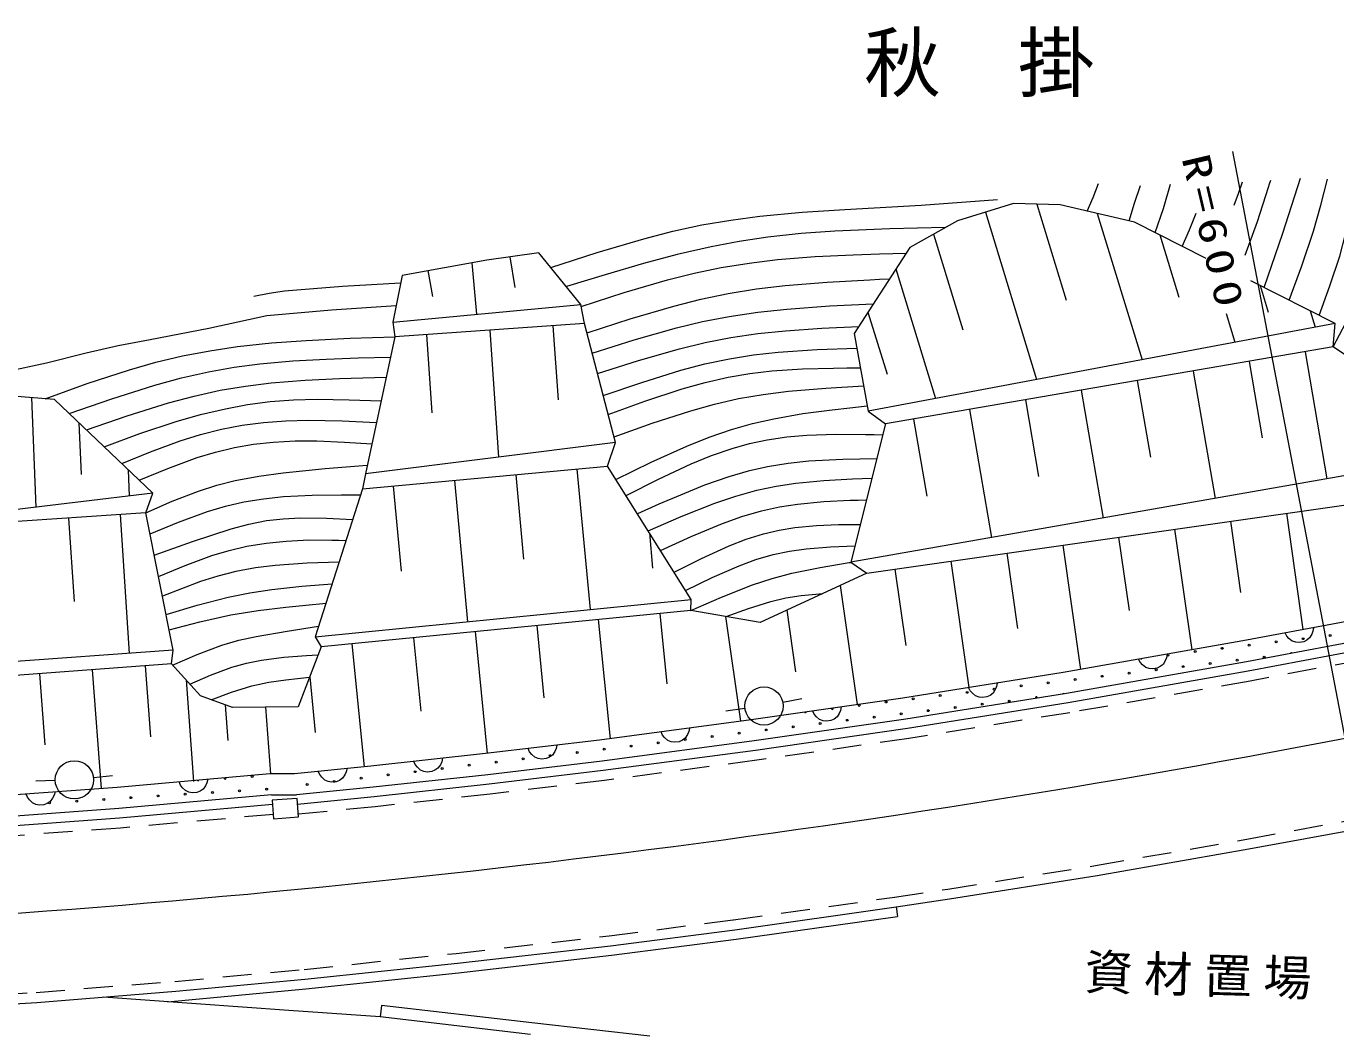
# Model space of a CAD drawing. Units: millimetres, scale not verified. Extents: x 40000 to 680000, y 20000 to 380000.
# Drawn here: x 282708 to 350822, y 275638 to 328031 of the extents above; entities that cross this region are included whole.
import ezdxf

# ---------------------------------------------------------------- set-up
doc = ezdxf.new("R2010")
doc.units = ezdxf.units.MM
doc.header["$LTSCALE"] = 1000
doc.linetypes.add('USER1', pattern=[2.5, 1.5, -1])
for name, color, linetype, lineweight in [('S-BGD', 1, 'Continuous', 13), ('S-BGD-HTXT', 6, 'Continuous', 13), ('S-BMK', 3, 'Continuous', 13)]:
    doc.layers.add(name, color=color, linetype=linetype, lineweight=lineweight)
doc.styles.add('ＭＳ ゴシック', font='')
doc.styles.add('ＭＳ 明朝', font='')
doc.styles.get('ＭＳ ゴシック').set_extended_font_data('MS Gothic')
doc.styles.get('ＭＳ 明朝').set_extended_font_data('MS Mincho')

msp = doc.modelspace()

# ---------------------------------------------------------------- linework, layer by layer
at = {"layer": 'S-BGD'}
for p, q in [((341852, 318550), (342227, 319825)), ((350049, 318720), (350391, 320072)), ((334055, 318810), (331138, 317917)), ((336478, 318748), (334055, 318810)), ((335266, 318779), (336794, 313790)), ((332596, 318364), (335263, 309655)), ((340357, 317835), (336478, 318748)), ((338418, 318291), (340747, 310685)), ((341426, 317296), (341852, 318550)), ((349669, 317378), (350049, 318720)), ((331138, 317917), (328664, 316530)), ((344087, 315954), (340357, 317835)), ((329901, 317223), (331428, 312236)), ((341662, 317177), (342654, 313938)), ((349059, 315573), (349669, 317378)), ((309376, 316246), (306667, 315870)), ((311559, 313564), (309376, 316246)), ((328664, 316530), (325764, 312046)), ((306667, 315870), (302267, 315076)), ((305885, 315729), (306137, 313052)), ((307858, 316035), (308129, 314443)), ((327939, 315409), (330004, 308667)), ((348391, 313784), (349059, 315573)), ((302267, 315076), (301770, 312640)), ((303859, 313980), (303618, 315320)), ((322175, 314545), (324369, 314726)), ((324369, 314726), (326584, 314848)), ((326584, 314848), (327096, 314872)), ((327096, 314872), (327608, 314896)), ((350794, 312573), (346407, 314784)), ((317793, 313831), (319215, 314129)), ((319215, 314129), (320690, 314366)), ((320690, 314366), (322175, 314545)), ((346880, 314546), (347305, 313158)), ((301770, 312640), (311559, 313564)), ((311749, 312574), (311559, 313564)), ((314129, 312809), (316392, 313477)), ((316392, 313477), (317793, 313831)), ((311877, 312082), (314129, 312809)), ((326489, 313167), (327479, 309935)), ((345122, 313084), (345578, 311593)), ((349490, 313230), (349751, 312377)), ((301770, 312640), (301881, 311884)), ((311749, 312574), (301881, 311884)), ((303525, 311999), (303810, 307930)), ((306815, 312229), (307277, 305628)), ((310104, 312459), (310374, 308607)), ((313359, 306390), (311749, 312574)), ((325764, 312046), (326506, 308009)), ((350794, 312573), (326506, 308009)), ((350678, 311352), (350794, 312573)), ((301881, 311884), (300351, 304760)), ((350678, 311352), (327401, 307347)), ((358694, 305963), (350678, 311352)), ((346314, 310601), (346996, 306634)), ((349223, 311101), (350359, 304500)), ((343404, 310100), (344543, 303479)), ((292794, 309098), (294107, 309321)), ((294107, 309321), (295441, 309486)), ((295441, 309486), (297213, 309631)), ((297213, 309631), (298996, 309716)), ((298996, 309716), (300212, 309754)), ((300212, 309754), (301430, 309783)), ((324297, 309215), (326264, 309331)), ((340494, 309600), (341179, 305621)), ((284176, 308625), (281794, 308812)), ((282985, 308719), (283212, 303012)), ((289290, 303741), (284176, 308625)), ((290115, 308441), (291444, 308798)), ((291444, 308798), (292794, 309098)), ((318507, 308380), (319758, 308666)), ((319758, 308666), (321043, 308887)), ((321043, 308887), (322350, 309050)), ((322350, 309050), (324297, 309215)), ((334675, 308599), (335362, 304608)), ((337585, 309099), (338727, 302458)), ((287965, 307768), (290115, 308441)), ((315271, 307385), (317269, 308036)), ((317269, 308036), (318507, 308380)), ((326506, 308009), (327401, 307347)), ((331766, 308098), (332911, 301437)), ((285454, 307404), (285561, 304721)), ((285836, 307040), (287965, 307768)), ((313286, 306675), (315271, 307385)), ((327401, 307347), (325606, 300155)), ((328856, 307598), (329544, 303595)), ((313359, 306390), (300351, 304760)), ((312947, 305154), (313359, 306390)), ((358694, 305963), (325606, 300155)), ((300204, 303971), (312947, 305154)), ((317291, 298220), (312947, 305154)), ((288012, 304962), (288066, 303594)), ((300351, 304760), (300204, 303971)), ((308169, 304710), (308577, 300313)), ((311354, 305006), (312033, 297698)), ((300204, 303971), (297743, 296278)), ((301797, 304119), (302207, 299697)), ((304983, 304414), (305665, 297065)), ((326434, 299595), (358433, 304160)), ((289290, 303741), (277824, 302366)), ((288934, 302723), (289290, 303741)), ((293067, 303069), (294021, 303293)), ((294021, 303293), (295048, 303461)), ((295048, 303461), (296088, 303571)), ((296088, 303571), (297590, 303648)), ((297590, 303648), (299103, 303666)), ((299103, 303666), (299599, 303665)), ((299599, 303665), (300106, 303663)), ((321889, 303033), (322832, 303179)), ((322832, 303179), (324185, 303308)), ((324185, 303308), (325561, 303378)), ((325561, 303378), (325985, 303393)), ((325985, 303393), (326418, 303407)), ((288934, 302723), (280882, 302189)), ((284908, 302456), (285196, 298118)), ((287592, 302634), (288070, 295417)), ((290353, 295580), (288934, 302723)), ((290631, 302241), (292134, 302789)), ((292134, 302789), (293067, 303069)), ((318926, 302175), (319932, 302530)), ((319932, 302530), (320960, 302829)), ((320960, 302829), (321889, 303033)), ((348252, 302707), (349115, 296653)), ((289150, 301636), (290631, 302241)), ((317302, 301504), (318926, 302175)), ((342434, 301877), (343329, 295601)), ((345343, 302292), (345872, 298584)), ((315119, 301687), (315290, 299849)), ((315691, 300774), (317302, 301504)), ((339525, 301463), (340070, 297640)), ((333707, 300633), (334266, 296716)), ((336616, 301048), (337538, 294583)), ((325606, 300155), (326434, 299595)), ((327889, 299803), (328456, 295827)), ((330798, 300218), (331736, 293641)), ((326434, 299595), (320884, 297018)), ((325047, 298951), (325931, 292753)), ((294778, 297644), (296216, 297814)), ((296216, 297814), (297260, 297922)), ((297260, 297922), (298304, 298029)), ((297743, 296278), (317291, 298220)), ((317269, 297651), (317291, 298220)), ((322272, 297663), (322728, 294466)), ((290143, 296638), (291740, 297056)), ((291740, 297056), (293349, 297415)), ((293349, 297415), (294778, 297644)), ((317269, 297651), (298052, 295761)), ((312465, 297178), (313074, 290982)), ((315668, 297493), (316027, 293841)), ((320884, 297018), (317269, 297651)), ((319077, 297335), (319852, 291900)), ((351860, 297167), (345981, 296066)), ((306059, 296548), (306682, 290214)), ((309262, 296863), (309632, 293102)), ((348270, 296319), (348183, 296479)), ((348385, 296192), (348270, 296319)), ((349569, 296414), (349459, 296225)), ((349630, 296574), (349569, 296414)), ((349657, 296755), (349630, 296574)), ((298052, 295761), (296860, 292643)), ((297743, 296278), (298052, 295761)), ((299653, 295918), (300282, 289522)), ((302856, 296233), (303232, 292413)), ((345981, 296066), (336633, 294424)), ((352068, 296087), (346177, 294984)), ((348559, 296057), (348385, 296192)), ((348738, 295999), (348559, 296057)), ((348921, 295980), (348738, 295999)), ((349150, 296022), (348921, 295980)), ((349313, 296106), (349150, 296022)), ((349459, 296225), (349313, 296106)), ((290353, 295580), (275596, 294529)), ((290270, 294877), (290353, 295580)), ((346177, 294984), (336815, 293339)), ((340653, 294955), (340568, 295115)), ((340767, 294827), (340653, 294955)), ((341953, 295035), (341841, 294848)), ((342016, 295195), (341953, 295035)), ((342045, 295375), (342016, 295195)), ((352162, 295596), (346266, 294492)), ((290270, 294877), (276523, 293848)), ((283396, 294363), (283673, 290658)), ((286146, 294568), (286608, 288389)), ((288895, 294774), (289171, 291082)), ((291770, 293214), (290270, 294877)), ((336633, 294424), (328297, 293091)), ((346266, 294492), (336897, 292846)), ((340940, 294690), (340767, 294827)), ((341118, 294630), (340940, 294690)), ((341300, 294608), (341118, 294630)), ((341529, 294649), (341300, 294608)), ((341694, 294731), (341529, 294649)), ((341841, 294848), (341694, 294731)), ((291020, 294045), (291416, 288753)), ((297456, 294202), (297741, 291304)), ((331807, 293478), (331724, 293639)), ((333174, 293696), (333108, 293538)), ((333206, 293876), (333174, 293696)), ((293441, 292597), (291770, 293214)), ((328297, 293091), (320419, 291958)), ((322061, 292875), (323043, 293067)), ((336815, 293339), (328463, 292003)), ((331919, 293347), (331807, 293478)), ((332090, 293208), (331919, 293347)), ((332267, 293145), (332090, 293208)), ((332449, 293121), (332267, 293145)), ((332679, 293157), (332449, 293121)), ((332844, 293237), (332679, 293157)), ((332993, 293352), (332844, 293237)), ((333108, 293538), (332993, 293352)), ((293065, 292736), (293204, 290883)), ((296860, 292643), (293441, 292597)), ((295151, 292620), (295410, 289158)), ((320089, 292549), (319098, 292414)), ((323696, 292255), (323616, 292418)), ((323806, 292123), (323696, 292255)), ((324998, 292295), (324880, 292111)), ((325066, 292452), (324998, 292295)), ((325101, 292631), (325066, 292452)), ((336897, 292846), (328538, 291509)), ((320419, 291958), (312521, 290909)), ((317214, 291532), (317177, 291353)), ((328463, 292003), (320570, 290869)), ((323974, 291981), (323806, 292123)), ((324151, 291915), (323974, 291981)), ((324332, 291888), (324151, 291915)), ((324563, 291921), (324332, 291888)), ((324730, 291998), (324563, 291921)), ((324880, 292111), (324730, 291998)), ((312521, 290909), (306602, 290205)), ((320570, 290869), (312658, 289817)), ((315805, 291171), (315727, 291335)), ((315914, 291038), (315805, 291171)), ((316080, 290894), (315914, 291038)), ((316256, 290826), (316080, 290894)), ((316836, 290903), (316668, 290828)), ((316987, 291014), (316836, 290903)), ((317107, 291197), (316987, 291014)), ((317177, 291353), (317107, 291197)), ((328538, 291509), (320639, 290373)), ((306602, 290205), (300633, 289557)), ((308893, 290303), (308817, 290468)), ((308999, 290169), (308893, 290303)), ((309164, 290022), (308999, 290169)), ((310195, 290311), (310073, 290130)), ((310267, 290467), (310195, 290311)), ((310306, 290645), (310267, 290467)), ((320639, 290373), (312721, 289321)), ((316437, 290797), (316256, 290826)), ((316668, 290828), (316437, 290797)), ((300633, 289557), (296662, 289159)), ((302946, 289634), (302872, 289800)), ((303052, 289499), (302946, 289634)), ((303215, 289350), (303052, 289499)), ((304248, 289629), (304124, 289449)), ((304322, 289784), (304248, 289629)), ((304363, 289962), (304322, 289784)), ((312658, 289817), (306726, 289112)), ((309339, 289952), (309164, 290022)), ((309520, 289921), (309339, 289952)), ((309751, 289948), (309520, 289921)), ((309920, 290021), (309751, 289948)), ((310073, 290130), (309920, 290021)), ((284216, 288809), (283216, 288774)), ((286208, 288959), (287202, 289074)), ((295374, 289158), (287437, 288450)), ((292152, 288870), (292108, 288693)), ((296662, 289159), (295374, 289158)), ((297974, 289117), (297901, 289283)), ((298079, 288981), (297974, 289117)), ((298241, 288831), (298079, 288981)), ((298414, 288758), (298241, 288831)), ((298996, 288816), (298826, 288746)), ((299151, 288922), (298996, 288816)), ((299276, 289101), (299151, 288922)), ((299351, 289255), (299276, 289101)), ((299394, 289433), (299351, 289255)), ((306726, 289112), (300747, 288463)), ((303389, 289279), (303215, 289350)), ((303569, 289246), (303389, 289279)), ((303801, 289271), (303569, 289246)), ((303970, 289342), (303801, 289271)), ((304124, 289449), (303970, 289342)), ((312721, 289321), (306783, 288615)), ((287437, 288450), (279482, 287870)), ((284208, 288214), (284160, 288038)), ((290730, 288570), (290658, 288737)), ((290832, 288433), (290730, 288570)), ((290993, 288281), (290832, 288433)), ((291165, 288206), (290993, 288281)), ((291345, 288170), (291165, 288206)), ((291577, 288190), (291345, 288170)), ((291748, 288258), (291577, 288190)), ((291904, 288363), (291748, 288258)), ((292031, 288540), (291904, 288363)), ((292108, 288693), (292031, 288540)), ((300747, 288463), (296772, 288065)), ((298594, 288723), (298414, 288758)), ((298826, 288746), (298594, 288723)), ((306783, 288615), (300799, 287965)), ((282780, 287937), (282712, 288105)), ((282881, 287798), (282780, 287937)), ((283039, 287644), (282881, 287798)), ((283210, 287566), (283039, 287644)), ((283389, 287527), (283210, 287566)), ((283621, 287544), (283389, 287527)), ((283793, 287609), (283621, 287544)), ((283951, 287710), (283793, 287609)), ((284081, 287885), (283951, 287710)), ((284160, 288038), (284081, 287885)), ((295471, 288062), (287526, 287353)), ((295516, 287564), (287566, 286855)), ((295471, 288062), (296772, 288065)), ((296796, 287881), (295495, 287781)), ((295495, 287781), (295569, 286815)), ((296870, 286915), (296796, 287881)), ((300799, 287965), (296821, 287567)), ((287526, 287353), (279557, 286772)), ((287566, 286855), (279591, 286273)), ((295569, 286815), (296870, 286915)), ((346295, 285248), (352201, 286339)), ((338407, 283875), (346295, 285248)), ((330726, 282652), (338407, 283875)), ((319569, 281050), (327951, 282233)), ((327951, 282233), (330726, 282652)), ((327951, 282233), (328021, 281737)), ((319636, 280555), (328021, 281737)), ((313095, 280216), (319569, 281050)), ((305136, 279303), (313095, 280216)), ((313155, 279719), (319636, 280555)), ((297208, 278471), (305136, 279303)), ((305190, 278806), (313155, 279719)), ((297257, 277974), (305190, 278806)), ((290060, 277306), (297257, 277974)), ((290488, 277848), (297208, 278471)), ((271302, 276536), (283258, 277272)), ((283258, 277272), (290488, 277848)), ((296366, 276849), (286721, 277548)), ((301115, 276517), (296366, 276849)), ((301185, 277113), (301115, 276517)), ((309015, 276201), (301185, 277113)), ((308945, 275605), (301115, 276517)), ((315142, 275514), (309015, 276201))]:
    msp.add_line(p, q, dxfattribs=at)
at = {"layer": 'S-BGD', "linetype": 'USER1'}
for p, q in [((352258, 295084), (346359, 293980)), ((346359, 293980), (336983, 292333)), ((336983, 292333), (328616, 290995)), ((328616, 290995), (320707, 289858)), ((320707, 289858), (312782, 288805)), ((312782, 288805), (306839, 288098)), ((300851, 287448), (296873, 287050)), ((306839, 288098), (300851, 287448)), ((295562, 287046), (287608, 286337)), ((346201, 285759), (352101, 286849)), ((287608, 286337), (279624, 285754)), ((338322, 284388), (346201, 285759)), ((330645, 283165), (338322, 284388)), ((319500, 281566), (327878, 282747)), ((327873, 282747), (330645, 283165)), ((313032, 280732), (319500, 281566)), ((305079, 279820), (313032, 280732)), ((297157, 278989), (305079, 279820)), ((290440, 278366), (297157, 278989)), ((283221, 277791), (290446, 278366)), ((271274, 277055), (283221, 277791))]:
    msp.add_line(p, q, dxfattribs=at)
at = {"layer": 'S-BGD'}
for points in [[(349955, 312996), (350519, 314528), (351025, 316075), (351323, 317212), (351565, 318374), (351735, 319339), (351895, 320317)], [(350678, 311352), (351348, 312609), (351966, 313900), (352366, 314873), (352709, 315866), (352974, 316827), (353180, 317803), (353389, 319095), (353560, 320396)], [(337898, 318414), (338204, 319129), (338471, 319852)], [(340071, 317902), (340355, 318833), (340662, 319756)], [(345533, 318732), (345752, 319329), (345965, 319930)], [(346111, 316119), (346745, 317872), (347325, 319655), (347381, 319836), (347441, 320026)], [(347099, 314436), (348059, 317274), (348986, 320127)], [(309998, 315482), (312404, 316259), (314830, 316980), (316337, 317369), (317856, 317699), (319348, 317953), (320862, 318149), (323062, 318353), (325283, 318498), (329262, 318731), (333234, 319014)], [(342838, 316584), (343207, 317446), (343563, 318313)], [(330506, 317563), (327633, 317502), (324770, 317380), (323017, 317250), (321274, 317060), (319797, 316841), (318330, 316563), (316572, 316157), (314814, 315689), (312812, 315105), (310806, 314489)], [(311579, 313462), (313814, 314182), (316059, 314842), (317451, 315192), (318854, 315483), (320318, 315717), (321792, 315892), (323745, 316050), (325719, 316149), (327095, 316195), (328474, 316234)], [(302184, 314670), (299164, 314495), (296139, 314261), (295344, 314126), (294551, 313974)], [(301944, 313492), (298585, 313265), (295222, 312978), (292201, 312320), (289164, 311720), (287497, 311406), (285833, 311032), (283762, 310513), (281672, 310051), (280458, 309847), (279227, 309702), (277951, 309622), (276662, 309601), (274409, 309665), (272150, 309788), (269978, 309926), (267808, 310072)], [(312150, 311034), (314332, 311717), (316524, 312341), (317890, 312671), (319267, 312941), (320755, 313161), (322264, 313322), (324511, 313483), (326767, 313596)], [(312428, 309969), (314552, 310643), (316688, 311258), (318015, 311581), (319354, 311845), (320763, 312051), (322193, 312198), (324092, 312328), (326007, 312421)], [(283690, 308663), (285882, 309445), (288086, 310167), (289455, 310557), (290838, 310887), (292253, 311157), (293691, 311369), (295467, 311562), (297265, 311696), (299564, 311807), (301881, 311883)], [(312725, 308827), (314731, 309512), (316757, 310141), (318010, 310470), (319283, 310743), (320540, 310941), (321818, 311082), (323855, 311217), (325902, 311295)], [(284942, 307894), (287165, 308658), (289399, 309363), (290784, 309741), (292190, 310062), (293521, 310298), (294863, 310475), (296583, 310630), (298313, 310725), (299981, 310779), (301652, 310815)], [(312981, 307846), (314892, 308538), (316823, 309174), (318013, 309507), (319223, 309783), (320348, 309973), (321494, 310105), (323088, 310211), (324702, 310257), (325396, 310267), (326090, 310274)], [(286758, 306160), (288621, 306847), (290508, 307478), (291780, 307839), (293068, 308143), (294220, 308356), (295389, 308510), (296612, 308602), (297840, 308634), (299501, 308609), (301164, 308545)], [(313379, 304466), (315208, 305360), (317063, 306199), (318222, 306662), (319397, 307066), (320486, 307372), (321600, 307623), (323104, 307884), (324635, 308089), (325544, 308193), (326455, 308292)], [(287674, 305285), (289180, 305907), (290716, 306476), (291777, 306801), (292865, 307071), (293946, 307278), (295046, 307427), (296210, 307518), (297376, 307548), (299144, 307511), (300923, 307422)], [(313907, 303623), (315594, 304478), (317294, 305273), (318349, 305704), (319426, 306079), (320329, 306333), (321254, 306531), (322270, 306677), (323310, 306766), (324822, 306815), (326359, 306803), (326805, 306794), (327261, 306784)], [(288576, 304423), (290081, 305040), (291603, 305598), (292557, 305887), (293537, 306122), (294533, 306292), (295549, 306405), (296691, 306466), (297831, 306467), (299259, 306406), (300685, 306310)], [(288938, 302731), (290297, 303325), (291675, 303862), (292616, 304160), (293574, 304400), (294812, 304636), (296072, 304815), (298258, 305035), (300446, 305198)], [(326948, 305530), (325175, 305499), (323406, 305407), (322337, 305296), (321272, 305124), (320259, 304892), (319259, 304602), (317989, 304157), (316731, 303653), (315620, 303172), (314503, 302671)], [(315050, 301798), (316775, 302539), (318523, 303225), (319610, 303590), (320711, 303897), (321720, 304112), (322740, 304267), (324201, 304410), (325684, 304494), (326187, 304516), (326700, 304536)], [(289372, 300520), (291355, 301235), (293365, 301895), (294282, 302138), (295209, 302321), (296075, 302423), (296959, 302467), (298319, 302450), (299695, 302379)], [(316403, 299638), (317826, 300353), (319264, 301009), (320156, 301354), (321062, 301640), (321868, 301831), (322689, 301964), (323811, 302067), (324956, 302112), (325522, 302121), (326099, 302126)], [(289589, 299425), (290969, 299996), (292367, 300510), (293265, 300777), (294189, 300990), (295197, 301154), (296225, 301261), (297408, 301317), (298600, 301314), (298969, 301304), (299348, 301292)], [(316997, 298690), (318381, 299360), (319789, 299974), (320659, 300293), (321551, 300556), (322402, 300736), (323268, 300858), (324534, 300960), (325822, 301016)], [(298985, 300159), (297322, 300105), (295659, 299991), (294627, 299864), (293606, 299678), (292679, 299442), (291767, 299149), (290783, 298782), (289795, 298388)], [(317269, 297651), (318864, 298341), (320485, 298976), (321498, 299312), (322527, 299590), (324004, 299893), (325508, 300139), (325557, 300147), (325607, 300155)], [(289985, 297432), (291596, 297918), (293219, 298345), (294342, 298573), (295485, 298743), (297045, 298906), (298623, 299028)], [(319112, 297328), (320271, 297755), (321443, 298123), (322219, 298302), (323016, 298423), (323582, 298483), (324150, 298534)], [(290326, 294814), (291600, 295355), (292891, 295838), (293770, 296099), (294674, 296304), (296290, 296581), (297919, 296827)], [(291225, 293818), (292301, 294284), (293401, 294694), (294165, 294909), (294953, 295068), (296113, 295217), (297287, 295307), (297590, 295326), (297892, 295344)], [(292327, 293009), (293379, 293397), (294446, 293727), (295321, 293915), (296220, 294047), (296827, 294115), (297446, 294176)]]:
    msp.add_lwpolyline(points, dxfattribs=at)
for centre, radius in [((350524, 296349), 49.7), ((344907, 295681), 49.7), ((346311, 295848), 49.7), ((347716, 296015), 49.7), ((349120, 296182), 49.7), ((343503, 295514), 49.7), ((344288, 294896), 49.7), ((345693, 295063), 49.7), ((347097, 295230), 49.7), ((338671, 294227), 49.7), ((340076, 294394), 49.7), ((341480, 294562), 49.7), ((342884, 294729), 49.7), ((321080, 292684), 995), ((333054, 293559), 49.7), ((334458, 293726), 49.7), ((335863, 293893), 49.7), ((337267, 294060), 49.7), ((327437, 292891), 49.7), ((328841, 293058), 49.7), ((330245, 293225), 49.7), ((331650, 293392), 49.7), ((333840, 292941), 49.7), ((328222, 292273), 49.7), ((329627, 292440), 49.7), ((331031, 292607), 49.7), ((332435, 292774), 49.7), ((322605, 291604), 49.7), ((324009, 291771), 49.7), ((325414, 291938), 49.7), ((326818, 292105), 49.7), ((316988, 290936), 49.7), ((318392, 291103), 49.7), ((319796, 291270), 49.7), ((321201, 291437), 49.7), ((311371, 290268), 49.7), ((312775, 290435), 49.7), ((314179, 290602), 49.7), ((315584, 290769), 49.7), ((285215, 288844), 995), ((304349, 289433), 49.7), ((305753, 289600), 49.7), ((307158, 289767), 49.7), ((308562, 289934), 49.7), ((309966, 290101), 49.7), ((294465, 289023), 49.7), ((298732, 288765), 49.7), ((300136, 288932), 49.7), ((301540, 289099), 49.7), ((302945, 289266), 49.7), ((290981, 288095), 49.7), ((292392, 288184), 49.7), ((293804, 288273), 49.7), ((295215, 288362), 49.7), ((297327, 288598), 49.7), ((283924, 287649), 49.7), ((285335, 287738), 49.7), ((286747, 287827), 49.7), ((288158, 287916), 49.7), ((289569, 288005), 49.7)]:
    msp.add_circle(centre, radius, dxfattribs=at)
for centre, start, end in [((340694, 295180), 247.47588, 312.45303), ((342098, 295347), 142.74101, 57.1879), ((348501, 295397), 36.77287, 164.42583), ((335244, 293108), 345.88474, 212.28879), ((336648, 293275), 57.55441, 140.61912), ((323224, 292390), 223.13096, 333.23225), ((324628, 292557), 181.23972, 15.12349), ((326032, 292724), 133.63601, 62.72719), ((291642, 288845), 208.90608, 341.28878), ((293053, 288934), 165.66442, 24.53043)]:
    msp.add_arc(centre, 49.7, start, end, dxfattribs=at)
at = {"layer": 'S-BGD-HTXT'}
msp.add_line((351306, 291007), (345469, 321513), dxfattribs=at)
at = {"layer": 'S-BMK'}
msp.add_arc((238555, 880318), 600000, 272.82031, 280.83154, dxfattribs=at)

# ---------------------------------------------------------------- texts
at = {"layer": 'S-BGD', "insert": (326280, 324346), "char_height": 2933, "attachment_point": 7, "style": 'ＭＳ 明朝'}
msp.add_mtext('\\T2;秋掛', dxfattribs=at)
at = {"layer": 'S-BGD', "insert": (337729, 277747), "char_height": 1833, "attachment_point": 7, "rotation": 358.3, "style": 'ＭＳ ゴシック'}
msp.add_mtext('\\T1.24;資材置場', dxfattribs=at)
at = {"layer": 'S-BGD-HTXT', "insert": (342771, 321176), "char_height": 1466, "attachment_point": 7, "rotation": 283.2, "style": 'ＭＳ ゴシック'}
msp.add_mtext('\\T1.25;\\W1.35;R=600', dxfattribs=at)

doc.saveas('drawing.dxf')
